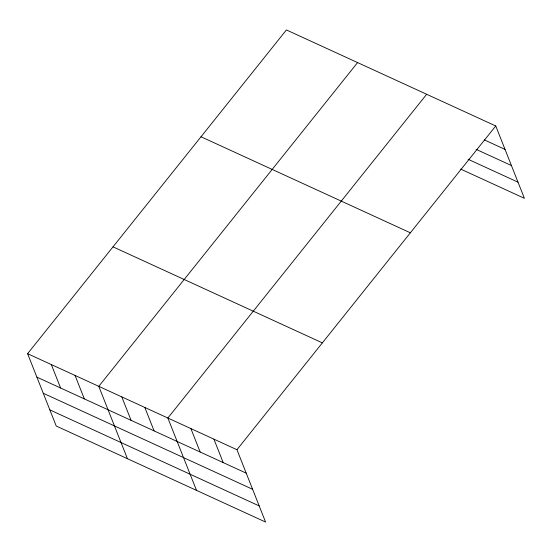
<?xml version="1.0" encoding="UTF-8"?>
<svg xmlns="http://www.w3.org/2000/svg" width="552" height="552" viewBox="0 0 552 552"><rect width="100%" height="100%" fill="white"/><g stroke="black" fill="none" stroke-linecap="round" stroke-linejoin="round"><path stroke-width="0.83" d="M27.6 353.687L236.946 449.714L265.588 522.061L56.242 426.034L27.6 353.687L286.412 29.939L495.758 125.966L524.4 198.313L460.692 169.091M357.586 62.583L98.78 386.338L127.422 458.684M426.668 94.275L167.863 418.023L196.505 490.376M236.946 449.714L495.758 125.966M484.311 139.897L505.039 149.406M476.114 149.35L511.428 165.545M468.117 159.286L518.011 182.174M201.004 136.772L410.35 232.799M113.008 246.847L322.354 342.875M36.88 377.126L246.226 473.154M43.27 393.265L252.616 489.293M49.852 409.894L259.198 505.922M213.914 439.151L223.201 462.597M190.888 428.587L200.169 452.033M144.831 407.459L154.111 430.905M121.806 396.902L131.086 420.341M75.051 375.45L84.332 398.896M51.329 364.568L60.61 388.015"/></g></svg>
